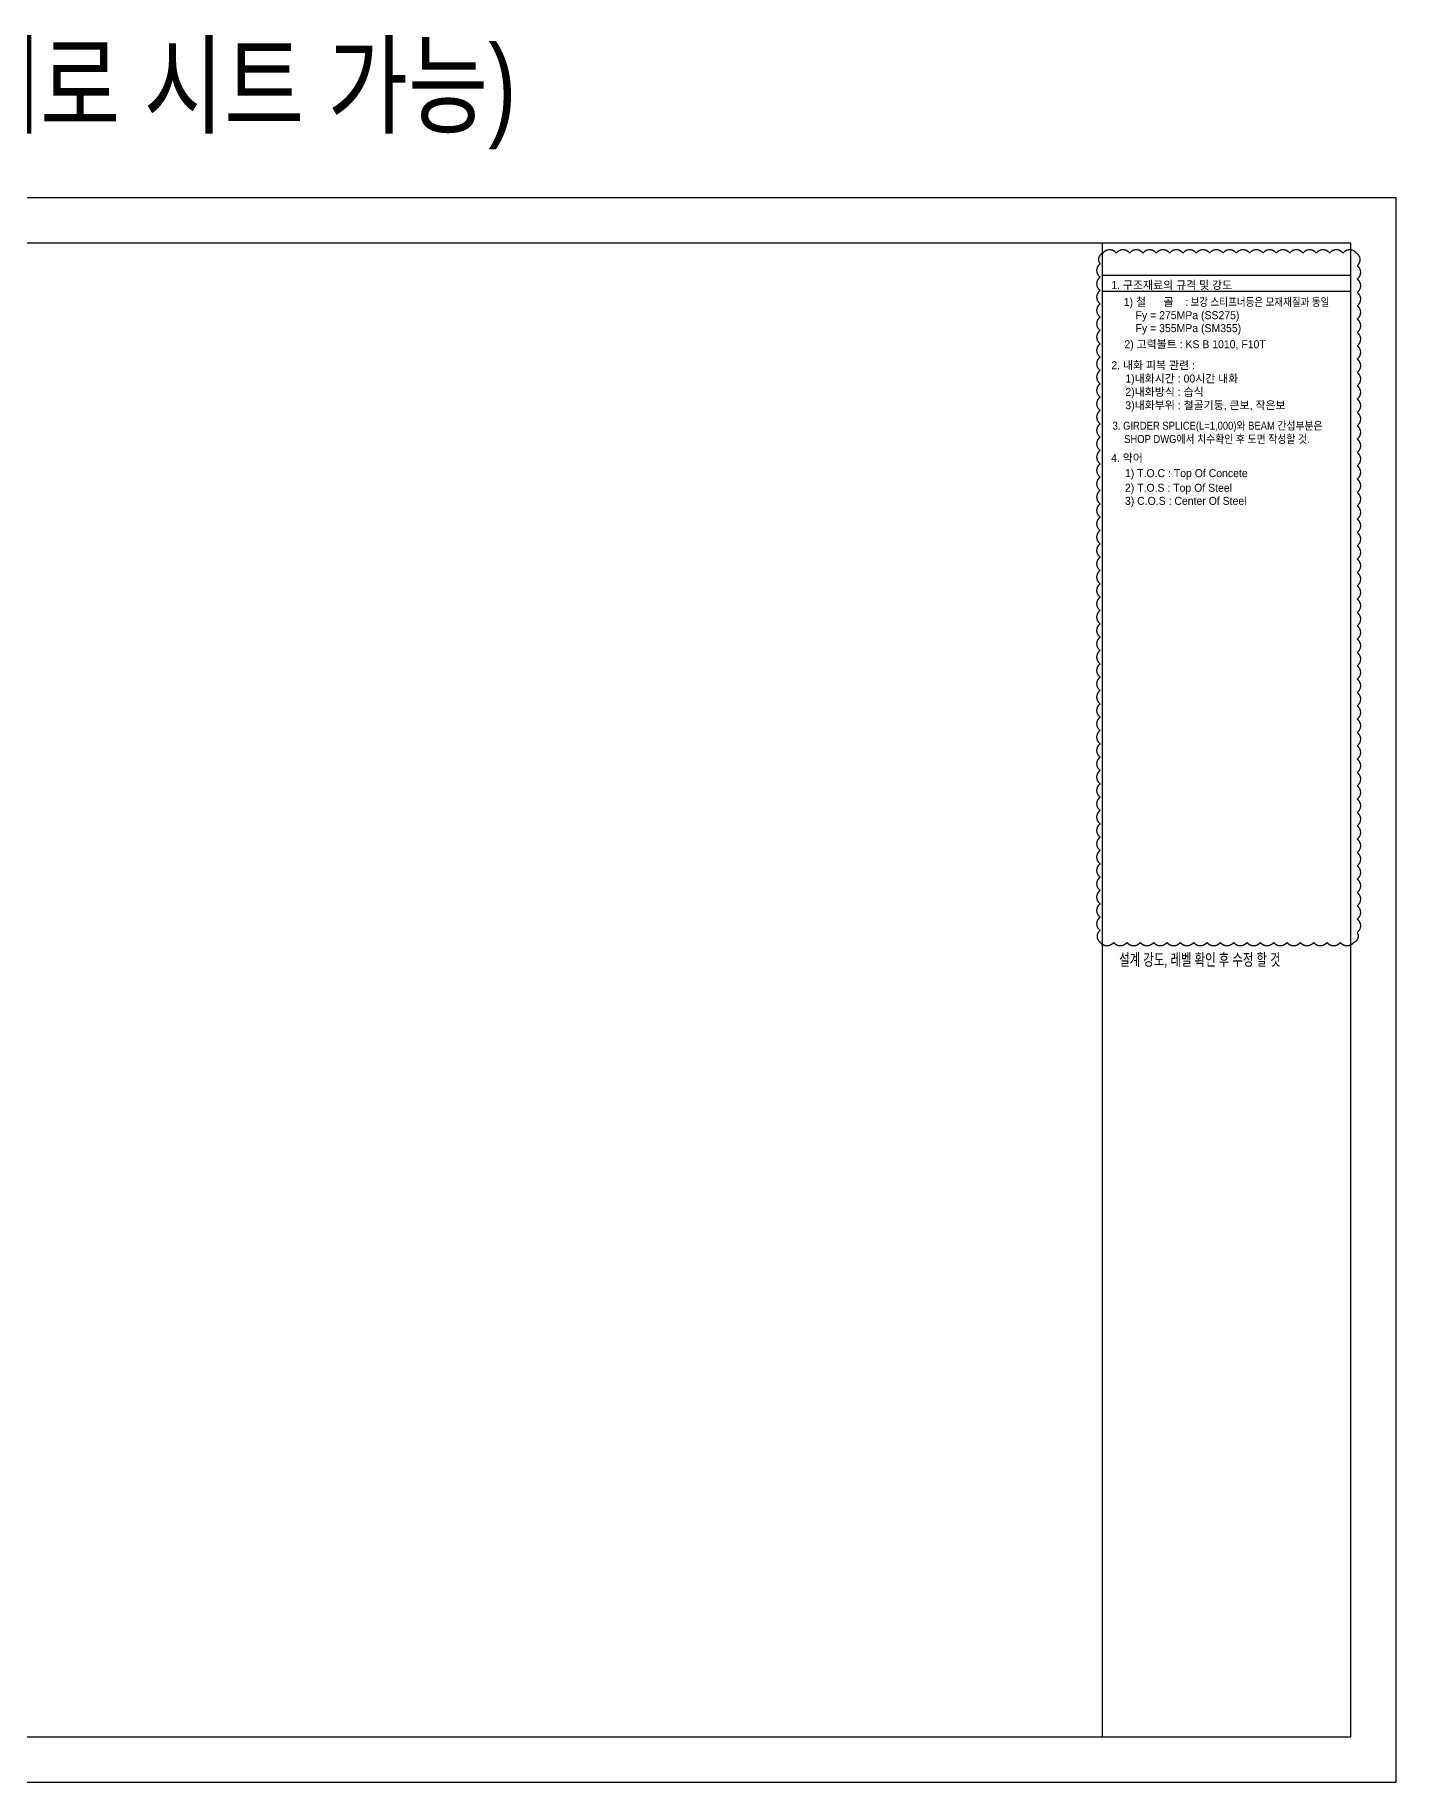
# Model space of a CAD drawing. Extents: x -180 to 841, y -190 to 733.
# Drawn here: x 331 to 841, y 0 to 655 of the extents above; entities that cross this region are included whole.
import ezdxf
from ezdxf.enums import TextEntityAlignment as Align

# ---------------------------------------------------------------- set-up
doc = ezdxf.new("R2010")
doc.units = 0
doc.header["$MEASUREMENT"] = 0
doc.layers.add('A-SYM', color=7, linetype='CONTINUOUS')
doc.layers.add('S-TEXT-NOTE', color=7, linetype='CONTINUOUS')
doc.layers.add('NOPLOT', color=193, linetype='CONTINUOUS', plot=False)
doc.styles.add('Gtx', font='')
doc.styles.get('Gtx').set_extended_font_data('Dotum')

msp = doc.modelspace()

# ---------------------------------------------------------------- linework, layer by layer
at = {"layer": 'NOPLOT'}
for p, q in [((731, 565), (824, 565)), ((731, 559), (824, 559))]:
    msp.add_line(p, q, dxfattribs=at)
for points in [[(0, 0), (841, 0), (841, 594), (0, 594)], [(31, 17), (824, 17), (824, 577), (31, 577)], [(31, 17), (731, 17), (731, 577), (31, 577)]]:
    msp.add_lwpolyline(points, close=True, dxfattribs=at)
at = {"layer": 'NOPLOT', "color": 1, "const_width": 0.5}
msp.add_lwpolyline([(730.11, 314.88, 0.520567), (735.11, 314.88, 0.520567), (740.11, 314.88, 0.520567), (745.11, 314.88, 0.520567), (750.11, 314.88, 0.520567), (755.11, 314.88, 0.520567), (760.11, 314.88, 0.520567), (765.11, 314.88, 0.520567), (770.11, 314.88, 0.520567), (775.11, 314.88, 0.520567), (780.11, 314.88, 0.520567), (785.11, 314.88, 0.520567), (790.11, 314.88, 0.520567), (795.11, 314.88, 0.520567), (800.11, 314.88, 0.520567), (805.11, 314.88, 0.520567), (810.11, 314.88, 0.520567), (815.11, 314.88, 0.520567), (820.11, 314.88, 0.520567), (825.11, 314.88, 0.520567), (826.4, 318.59, 0.520567), (826.4, 323.59, 0.520567), (826.4, 328.59, 0.520567), (826.4, 333.59, 0.520567), (826.4, 338.59, 0.520567), (826.4, 343.59, 0.520567), (826.4, 348.59, 0.520567), (826.4, 353.59, 0.520567), (826.4, 358.59, 0.520567), (826.4, 363.59, 0.520567), (826.4, 368.59, 0.520567), (826.4, 373.59, 0.520567), (826.4, 378.59, 0.520567), (826.4, 383.59, 0.520567), (826.4, 388.59, 0.520567), (826.4, 393.59, 0.520567), (826.4, 398.59, 0.520567), (826.4, 403.59, 0.520567), (826.4, 408.59, 0.520567), (826.4, 413.59, 0.520567), (826.4, 418.59, 0.520567), (826.4, 423.59, 0.520567), (826.4, 428.59, 0.520567), (826.4, 433.59, 0.520567), (826.4, 438.59, 0.520567), (826.4, 443.59, 0.520567), (826.4, 448.59, 0.520567), (826.4, 453.59, 0.520567), (826.4, 458.59, 0.520567), (826.4, 463.59, 0.520567), (826.4, 468.59, 0.520567), (826.4, 473.59, 0.520567), (826.4, 478.59, 0.520567), (826.4, 483.59, 0.520567), (826.4, 488.59, 0.520567), (826.4, 493.59, 0.520567), (826.4, 498.59, 0.520567), (826.4, 503.59, 0.520567), (826.4, 508.59, 0.520567), (826.4, 513.59, 0.520567), (826.4, 518.59, 0.520567), (826.4, 523.59, 0.520567), (826.4, 528.59, 0.520567), (826.4, 533.59, 0.520567), (826.4, 538.59, 0.520567), (826.4, 543.59, 0.520567), (826.4, 548.59, 0.520567), (826.4, 553.59, 0.520567), (826.4, 558.59, 0.520567), (826.4, 563.59, 0.520567), (826.4, 568.59, 0.520567), (826.12, 573.31, 0.520567), (821.12, 573.31, 0.520567), (816.12, 573.31, 0.520567), (811.12, 573.31, 0.520567), (806.12, 573.31, 0.520567), (801.12, 573.31, 0.520567), (796.12, 573.31, 0.520567), (791.12, 573.31, 0.520567), (786.12, 573.31, 0.520567), (781.12, 573.31, 0.520567), (776.12, 573.31, 0.520567), (771.12, 573.31, 0.520567), (766.12, 573.31, 0.520567), (761.12, 573.31, 0.520567), (756.12, 573.31, 0.520567), (751.12, 573.31, 0.520567), (746.12, 573.31, 0.520567), (741.12, 573.31, 0.520567), (736.12, 573.31, 0.520567), (731.12, 573.31, 0.520567), (730.11, 569.32, 0.520567), (730.11, 564.32, 0.520567), (730.11, 559.32, 0.520567), (730.11, 554.32, 0.520567), (730.11, 549.32, 0.520567), (730.11, 544.32, 0.520567), (730.11, 539.32, 0.520567), (730.11, 534.32, 0.520567), (730.11, 529.32, 0.520567), (730.11, 524.32, 0.520567), (730.11, 519.32, 0.520567), (730.11, 514.32, 0.520567), (730.11, 509.32, 0.520567), (730.11, 504.32, 0.520567), (730.11, 499.32, 0.520567), (730.11, 494.32, 0.520567), (730.11, 489.32, 0.520567), (730.11, 484.32, 0.520567), (730.11, 479.32, 0.520567), (730.11, 474.32, 0.520567), (730.11, 469.32, 0.520567), (730.11, 464.32, 0.520567), (730.11, 459.32, 0.520567), (730.11, 454.32, 0.520567), (730.11, 449.32, 0.520567), (730.11, 444.32, 0.520567), (730.11, 439.32, 0.520567), (730.11, 434.32, 0.520567), (730.11, 429.32, 0.520567), (730.11, 424.32, 0.520567), (730.11, 419.32, 0.520567), (730.11, 414.32, 0.520567), (730.11, 409.32, 0.520567), (730.11, 404.32, 0.520567), (730.11, 399.32, 0.520567), (730.11, 394.32, 0.520567), (730.11, 389.32, 0.520567), (730.11, 384.32, 0.520567), (730.11, 379.32, 0.520567), (730.11, 374.32, 0.520567), (730.11, 369.32, 0.520567), (730.11, 364.32, 0.520567), (730.11, 359.32, 0.520567), (730.11, 354.32, 0.520567), (730.11, 349.32, 0.520567), (730.11, 344.32, 0.520567), (730.11, 339.32, 0.520567), (730.11, 334.32, 0.520567), (730.11, 329.32, 0.520567), (730.11, 324.32, 0.520567), (730.11, 319.32, 0.520567)], format="xyb", close=True, dxfattribs=at)

# ---------------------------------------------------------------- texts
at = {"layer": 'A-SYM', "color": 2, "style": 'Gtx', "width": 0.8}
msp.add_text('구조입면도 (가로 OR 세로 시트 가능)', height=30, dxfattribs=at).set_placement((8, 621.29))
at = {"layer": 'NOPLOT', "color": 1, "style": 'Gtx', "width": 0.7}
msp.add_text('설계 강도, 레벨 확인 후 수정 할 것', height=4.5, dxfattribs=at).set_placement((737.17, 304.8), align=Align.BOTTOM_LEFT)
at = {"layer": 'S-TEXT-NOTE', "style": 'Gtx'}
for s, p in [('1. 구조재료의 규격 및 강도', (734.25, 558.95)), ('1) 철      골', (738.94, 552.59)), ('Fy = 275MPa (SS275)', (743.35, 547.65)), ('Fy = 355MPa (SM355)', (743.35, 542.79)), ('2) 고력볼트 : KS B 1010, F10T', (739.14, 536.75)), ('2. 내화 피복 관련 :', (734.26, 528.88)), ('3)내화부위 : 철골기둥, 큰보, 작은보', (739.52, 513.88)), ('2)내화방식 : 습식', (739.52, 518.88)), ('4. 약어', (734.19, 494.11)), ('1) T.O.C : Top Of Concete', (739.36, 488.41)), ('2) T.O.S : Top Of Steel', (739.36, 482.93)), ('3) C.O.S : Center Of Steel', (739.36, 478.02))]:
    msp.add_text(s, height=3, dxfattribs=at).set_placement(p, align=Align.BOTTOM_LEFT)
for s, width, p in [(': 보강 스티프너등은 모재재질과 동일', 0.85, (762.1, 552.59)), ('3. GIRDER SPLICE(L=1,000)와 BEAM 간섭부분은 ', 0.9, (734.74, 506.21)), ('SHOP DWG에서 치수확인 후 도면 작성할 것.', 0.9, (739.05, 501.21))]:
    msp.add_text(s, height=3, dxfattribs=dict(at, width=width)).set_placement(p, align=Align.BOTTOM_LEFT)
at = {"layer": 'S-TEXT-NOTE', "color": 2, "style": 'Gtx'}
msp.add_text('1)내화시간 : 00시간 내화', height=3, dxfattribs=at).set_placement((739.52, 523.88), align=Align.BOTTOM_LEFT)

doc.saveas('drawing.dxf')
